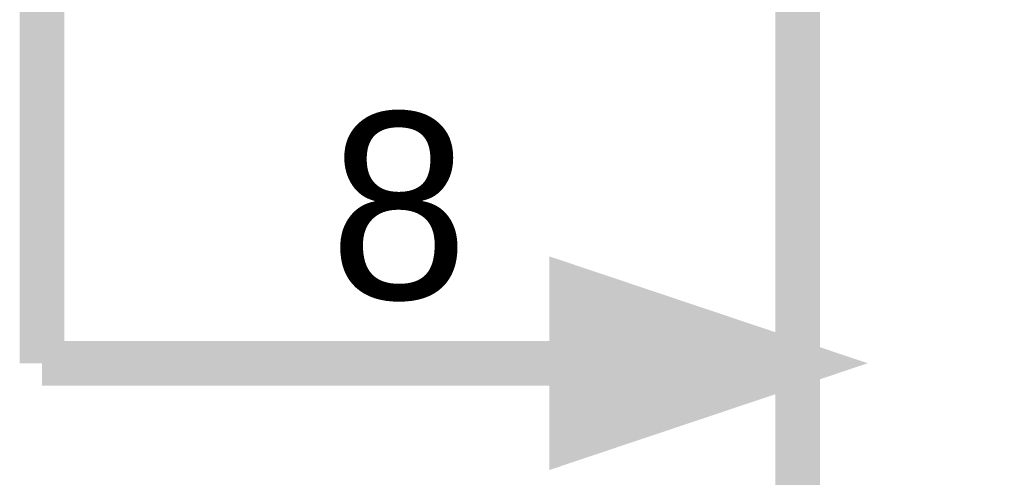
# Model space of a CAD drawing. Header units: inches. Extents: x 0 to 16.9, y 0 to 11.7.
# Drawn here: x 2.6154 to 2.8763, y 1.4901 to 1.6111 of the extents above; entities that cross this region are included whole.
import ezdxf

# ---------------------------------------------------------------- set-up
doc = ezdxf.new("R2010")
doc.units = ezdxf.units.IN
doc.header["$MEASUREMENT"] = 0
doc.layers.add('Sheet', color=255, linetype='Continuous')

msp = doc.modelspace()

# ---------------------------------------------------------------- linework, layer by layer
at = {"layer": 'Sheet'}
for points in [[(2.8211, 2.82021, 0.0118, 0.0118, 0), (4.22066, 2.82021, 0.0118, 0.0118, 0), (4.22066, 0.92026, 0.0118, 0.0118, 0), (2.8211, 0.92026, 0.0118, 0.0118, 0), (2.8211, 2.82021, 0.0118, 0.0118, 0)], [(2.8211, 2.82021, 0.0039, 0.0039, 0), (2.8211, 0.92026, 0.0039, 0.0039, 0), (4.22066, 0.92026, 0.0039, 0.0039, 0), (4.22066, 2.82021, 0.0039, 0.0039, 0), (2.8211, 2.82021, 0.0039, 0.0039, 0), (2.8211, 2.82021, 0.0039, 0.0039, 0)], [(2.76131, 1.54033, 0.0118, 0.0118, 0), (2.8211, 1.52026, 0.0118, 0.0118, 0), (2.76131, 1.5002, 0.0118, 0.0118, 0), (2.76131, 1.54033, 0.0118, 0.0118, 0)], [(2.76131, 1.54033, 0.0039, 0.0039, 0), (2.8211, 1.52026, 0.0039, 0.0039, 0), (2.76131, 1.5002, 0.0039, 0.0039, 0), (2.76131, 1.54033, 0.0039, 0.0039, 0)]]:
    msp.add_lwpolyline(points, format="xyseb", close=True, dxfattribs=at)
for points in [[(2.62127, 1.52026, 0.0118, 0.0118, 0), (2.62127, 1.72014, 0.0118, 0.0118, 0)], [(2.8211, 1.52026, 0.0118, 0.0118, 0), (2.62127, 1.52026, 0.0118, 0.0118, 0)]]:
    msp.add_lwpolyline(points, format="xyseb", dxfattribs=at)
msp.add_solid([(2.75774, 1.49776), (2.82586, 1.52047), (2.75774, 1.54318)], dxfattribs=at)

# ---------------------------------------------------------------- texts
msp.add_text('8', height=0.04939, dxfattribs=at).set_placement((2.69727, 1.53724))

doc.saveas('drawing.dxf')
